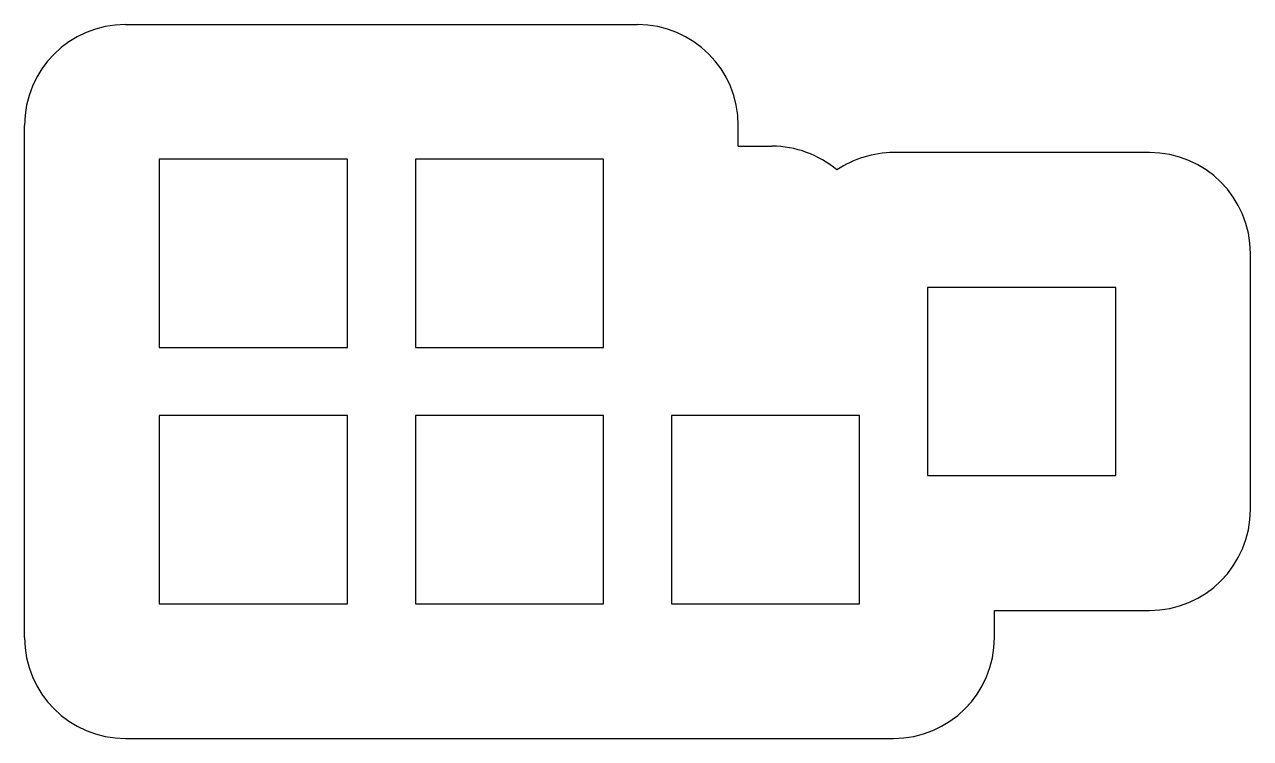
# Model space of a CAD drawing. Header units: millimetres. Extents: x -17 to 74.2, y -17 to 36.1.
import ezdxf

# ---------------------------------------------------------------- set-up
doc = ezdxf.new("R2010")
doc.units = ezdxf.units.MM

msp = doc.modelspace()

# ---------------------------------------------------------------- linework, layer by layer
at = {"linetype": 'CONTINUOUS'}
for p, q in [((-9.525, 36.075), (28.575, 36.075)), ((-17.025, -9.525), (-17.025, 28.575)), ((36.075, 27.025), (36.075, 28.575)), ((36.075, 27.025), (38.575, 27.025)), ((66.675, 26.55), (47.625, 26.55)), ((7, 26.05), (-7, 26.05)), ((-7, 26.05), (-7, 12.05)), ((7, 12.05), (7, 26.05)), ((26.05, 26.05), (12.05, 26.05)), ((12.05, 26.05), (12.05, 12.05)), ((26.05, 12.05), (26.05, 26.05)), ((74.175, 0), (74.175, 19.05)), ((64.15, 16.525), (50.15, 16.525)), ((50.15, 16.525), (50.15, 2.525)), ((64.15, 2.525), (64.15, 16.525)), ((-7, 12.05), (7, 12.05)), ((12.05, 12.05), (26.05, 12.05)), ((7, 7), (-7, 7)), ((-7, 7), (-7, -7)), ((7, -7), (7, 7)), ((26.05, 7), (12.05, 7)), ((12.05, 7), (12.05, -7)), ((26.05, -7), (26.05, 7)), ((45.1, 7), (31.1, 7)), ((31.1, 7), (31.1, -7)), ((45.1, -7), (45.1, 7)), ((50.15, 2.525), (64.15, 2.525)), ((-7, -7), (7, -7)), ((12.05, -7), (26.05, -7)), ((31.1, -7), (45.1, -7)), ((55.125, -9.525), (55.125, -7.5)), ((55.125, -7.5), (66.675, -7.5)), ((-9.525, -17.025), (47.625, -17.025))]:
    msp.add_line(p, q, dxfattribs=at)
for centre, start, end in [((-9.525, 28.575), 90, 180), ((28.575, 28.575), 0, 90), ((38.575, 19.525), 409.82683, 90), ((47.625, 19.05), 90, 124.16421), ((66.675, 19.05), 0, 90), ((66.675, 0), 270, 360), ((-9.525, -9.525), 180, 270), ((47.625, -9.525), 270, 360)]:
    msp.add_arc(centre, 7.5, start, end, dxfattribs=at)

doc.saveas('drawing.dxf')
